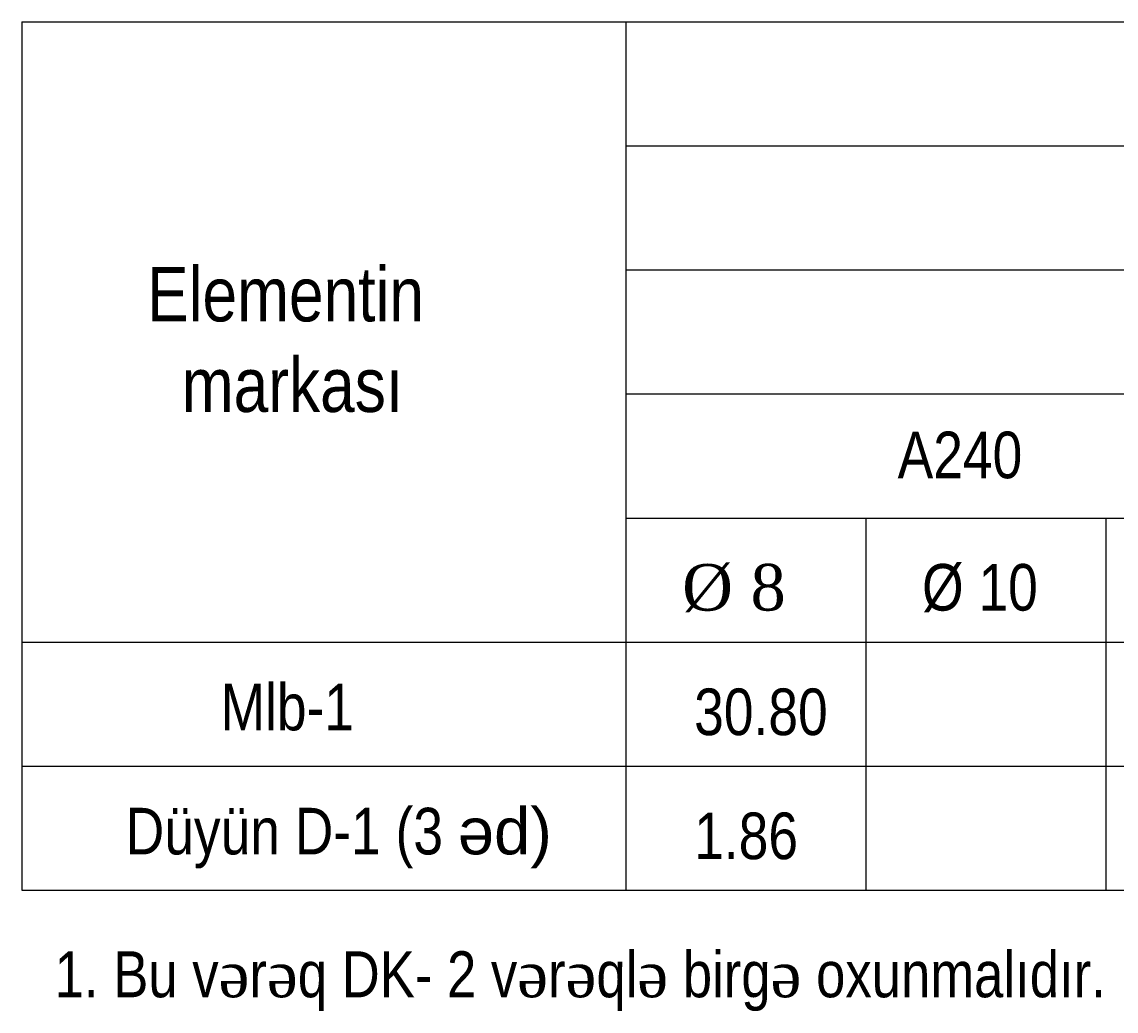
# Model space of a CAD drawing. Header units: millimetres. Extents: x 806395 to 1617731, y -246149 to 193681.
# Drawn here: x 1598711 to 1605852, y -82175 to -75717 of the extents above; entities that cross this region are included whole.
import ezdxf

# ---------------------------------------------------------------- set-up
doc = ezdxf.new("R2010")
doc.units = ezdxf.units.MM
for name, color, linetype, lineweight in [('cedvel  0.09', 7, 'Continuous', 13), ('razmer   0.09', 140, 'Continuous', 9), ('ИЧ  РАЗМЕР  0.09', 143, 'Continuous', 9)]:
    doc.layers.add(name, color=color, linetype=linetype, lineweight=lineweight)
doc.styles.add('style6', font='ARIALN.TTF', dxfattribs={"height": 300})

msp = doc.modelspace()

# ---------------------------------------------------------------- linework, layer by layer
at = {"layer": 'cedvel  0.09', "lineweight": 20}
for p, q in [((1598710.885, -75716.755), (1598710.885, -81384.837)), ((1598710.885, -75716.755), (1617211.264, -75716.755)), ((1602652.754, -75716.755), (1602652.754, -81384.837)), ((1602652.754, -76526.481), (1617211.264, -76526.481)), ((1602652.754, -77336.207), (1615179.241, -77336.207)), ((1602652.754, -78145.933), (1615179.241, -78145.933)), ((1602652.754, -78955.659), (1615179.241, -78955.659)), ((1604218.565, -78955.659), (1604218.565, -81384.837)), ((1605784.376, -78955.659), (1605784.376, -81384.837)), ((1598710.885, -79765.385), (1617211.264, -79765.385)), ((1598710.885, -80575.111), (1617211.264, -80575.111)), ((1598710.885, -81384.837), (1617211.264, -81384.837))]:
    msp.add_line(p, q, dxfattribs=at)

# ---------------------------------------------------------------- texts
at = {"color": 0, "width": 6587.55373, "attachment_point": 1, "style": 'style6'}
for s, insert, char_height in [('Mlb-1', (1600007.712, -80037.709), 304.0409), ('{\\fArial Narrow|b0|i0|c238|p34;Düyün D-1} (3 {\\fArial|b0|i0|c0|p34;ə\\fArial|b0|i0|c238|p34;d)}', (1599388.551, -80847.434), 304.04094)]:
    msp.add_mtext(s, dxfattribs=dict(at, insert=insert, char_height=char_height))
at = {"color": 0, "lineweight": 0, "insert": (1598925.021, -81784.147), "char_height": 300, "width": 21926.08481, "attachment_point": 1, "style": 'style6'}
msp.add_mtext('{\\fArial Narrow|b0|i0|c238|p34;1}. {\\fArial Narrow|b0|i0|c238|p34;Bu v\\fTimes New Roman|b0|i0|c238|p18;ə\\fArial Narrow|b0|i0|c238|p34;r\\fTimes New Roman|b0|i0|c238|p18;ə\\fArial Narrow|b0|i0|c238|p34;q DK- }2{\\fArial Narrow|b0|i0|c238|p34; v\\fTimes New Roman|b0|i0|c238|p18;ə\\fArial Narrow|b0|i0|c238|p34;r\\fTimes New Roman|b0|i0|c238|p18;ə\\fArial Narrow|b0|i0|c238|p34;ql\\fTimes New Roman|b0|i0|c238|p18;ə\\fArial Narrow|b0|i0|c238|p34; birg\\fTimes New Roman|b0|i0|c238|p18;ə\\fArial Narrow|b0|i0|c238|p34; oxunmalıdır.}', dxfattribs=at)
at = {"layer": 'razmer   0.09', "lineweight": 20, "attachment_point": 1, "style": 'style6'}
for s, insert, char_height in [('{\\fArial Narrow|b0|i0|c238|p34;\\C0;Elementin\\fArial Narrow|b0|i0|c204|p34;\\P\\fArial Narrow|b0|i0|c238|p34;  markası}', (1599528.418, -77317.261), 354.71443), ('{\\fArial Narrow|b0|i0|c238|p34;\\C0;30\\fArial Narrow|b0|i0|c204|p34;.\\fArial Narrow|b0|i0|c238|p34;8\\fArial Narrow|b0|i0|c204|p34;0}', (1603098.393, -80068.649), 304.040941), ('{\\C0;1.\\fArial Narrow|b0|i0|c238|p34;86}', (1603098.393, -80878.375), 304.04094)]:
    msp.add_mtext(s, dxfattribs=dict(at, insert=insert, char_height=char_height))
at = {"layer": 'ИЧ  РАЗМЕР  0.09', "lineweight": 20, "attachment_point": 1, "style": 'style6'}
for s, insert, char_height in [('{\\C0;A240}', (1604426.497, -78391.751), 304.0409), ('{\\fTimes New Roman|b0|i0|c0|p18;\\C0;Ø \\fTimes New Roman|b0|i0|c238|p18;8}', (1603020.047, -79255.818), 304.04094), ('{\\C0;Ø \\fArial Narrow|b0|i0|c238|p34;10}', (1604585.857, -79255.818), 304.04094)]:
    msp.add_mtext(s, dxfattribs=dict(at, insert=insert, char_height=char_height))

doc.saveas('drawing.dxf')
